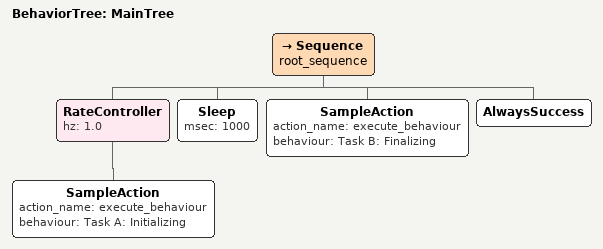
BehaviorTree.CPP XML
<root BTCPP_format="4" main_tree_to_execute="MainTree">

  <BehaviorTree ID="MainTree">
    <Sequence name="root_sequence">

      <RateController hz="1.0">
        <SampleAction action_name="execute_behaviour" behaviour="Task A: Initializing"/>
      </RateController>

      <Sleep msec="1000"/>

      <SampleAction action_name="execute_behaviour" behaviour="Task B: Finalizing"/>

      <AlwaysSuccess/>
    </Sequence>
  </BehaviorTree>

</root>
